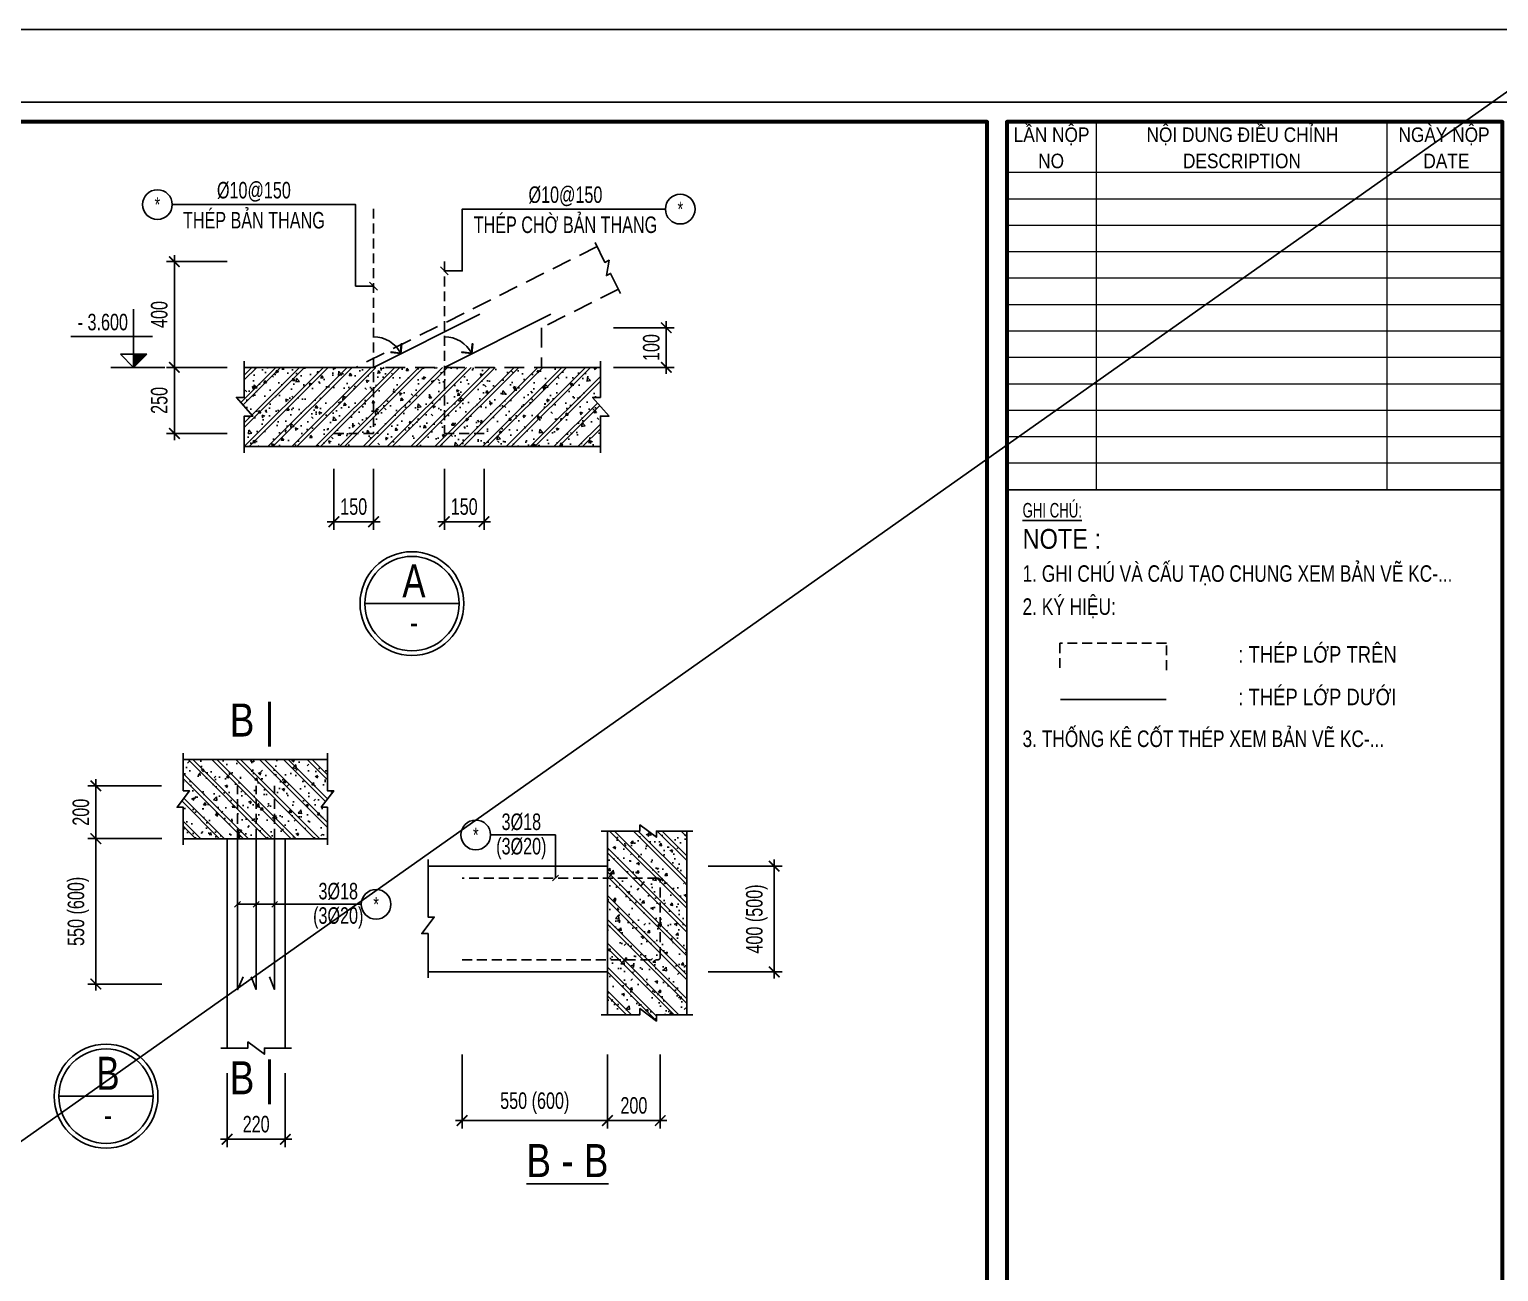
# Model space of a CAD drawing. Header units: millimetres. Extents: x -77370 to 109412, y -14880 to 214694.
# Drawn here: x 30203 to 41320, y 205295 to 214694 of the extents above; entities that cross this region are included whole.
import ezdxf
from ezdxf.enums import TextEntityAlignment as Align

# ---------------------------------------------------------------- set-up
doc = ezdxf.new("R2010")
doc.units = ezdxf.units.MM
doc.header["$LTSCALE"] = 300
doc.header["$MEASUREMENT"] = 0
doc.header["$PDMODE"] = 66
doc.linetypes.add('DASHED2', pattern=[0.375, 0.25, -0.125])
doc.linetypes.add('HIDDEN', pattern=[0.375, 0.25, -0.125])
doc.layers.get('0').update_dxf_attribs({"linetype": 'CONTINUOUS'})
doc.layers.get('DEFPOINTS').update_dxf_attribs({"linetype": 'CONTINUOUS'})
for name, color, linetype in [('CDC -TEXT KHUNG', 7, 'CONTINUOUS'), ('CDC-KHUNGTEN', 7, 'CONTINUOUS'), ('CDC.02.DIM', 1, 'CONTINUOUS'), ('CDC.03.BORDER', 3, 'CONTINUOUS'), ('CDC.05.STEEL', 4, 'CONTINUOUS'), ('CDC.06.TEXT', 2, 'CONTINUOUS'), ('CDC.10.HATCH', 251, 'CONTINUOUS'), ('CDC.11.NOTE', 8, 'CONTINUOUS'), ('CDC.14.STEELNUM', 2, 'CONTINUOUS'), ('KCS_HIDDEN', 8, 'HIDDEN'), ('KCS_STEEL', 4, 'CONTINUOUS'), ('KCS_TEXT', 2, 'CONTINUOUS')]:
    doc.layers.add(name, color=color, linetype=linetype)
doc.layers.add('KCS_Plotter', color=11, linetype='CONTINUOUS', plot=False)
doc.styles.add('ARIAL', font='arial.ttf', dxfattribs={"width": 0.65})
doc.styles.add('Arial_4', font='arial.ttf', dxfattribs={"width": 0.75, "height": 3})
doc.styles.add('KCS_SMTEXT', font='arial.ttf', dxfattribs={"width": 0.7})
doc.styles.add('KT CDC', font='arial.ttf', dxfattribs={"width": 0.85, "height": 200})
doc.styles.add('SMTEXT', font='arial.ttf', dxfattribs={"width": 0.7})
doc.dimstyles.new('KCS_DIM50 scale 2', dxfattribs={"dimscale": 50, "dimtxt": 2.5, "dimasz": 1.6, "dimexe": 1.2, "dimexo": 0, "dimgap": 1, "dimtad": 1, "dimdec": 0, "dimlfac": 0.5, "dimzin": 0, "dimdsep": 46, "dimtxsty": 'KCS_SMTEXT', "dimblk": 'ARCHTICK', "dimcen": 0, "dimdle": 1, "dimclrd": 256, "dimclre": 256, "dimclrt": 2, "dimadec": 0, "dimazin": 0, "dimtfac": 1, "dimtdec": 0, "dimtix": 1, "dimtmove": 2, "dimatfit": 3, "dimfxl": 1, "dimtolj": 1, "dimtzin": 0, "dimarcsym": 0})

# ---------------------------------------------------------------- blocks, each defined once
blk = doc.blocks.new('_ArchTick')
at = {"color": 0, "linetype": 'ByBlock', "const_width": 0.15}
blk.add_lwpolyline([(-0.5, -0.5), (0.5, 0.5)], dxfattribs=at)
blk = doc.blocks.new('*D1048')
at = {"layer": 'CDC.02.DIM', "lineweight": -2, "transparency": 16777216}
for p, q in [((31699, 212137), (31240, 212137)), ((31300, 211587), (31300, 212187)), ((31699, 211637), (31240, 211637))]:
    blk.add_line(p, q, dxfattribs=at)
at = {"layer": 'DEFPOINTS', "color": 0, "transparency": 16777216}
for p in [(31300, 212137), (31699, 212137), (31699, 211637)]:
    blk.add_point(p, dxfattribs=at)
at = {"layer": 'CDC.02.DIM', "lineweight": -2, "transparency": 16777216, "xscale": 80, "yscale": 80, "zscale": 80}
for p, rotation in [((31300, 212137), 90), ((31300, 211637), 270)]:
    blk.add_blockref('_ArchTick', p, dxfattribs=dict(at, rotation=rotation))
at = {"layer": 'CDC.02.DIM', "color": 2, "transparency": 16777216, "insert": (31186, 211887), "char_height": 125, "attachment_point": 5, "rotation": 90, "style": 'KCS_SMTEXT'}
blk.add_mtext('\\A1;250', dxfattribs=at)
blk = doc.blocks.new('*D1049')
at = {"layer": 'CDC.02.DIM', "lineweight": -2, "transparency": 16777216}
for p, q in [((31699, 212937), (31240, 212937)), ((31300, 212087), (31300, 212987)), ((31699, 212137), (31240, 212137))]:
    blk.add_line(p, q, dxfattribs=at)
at = {"layer": 'DEFPOINTS', "color": 0, "transparency": 16777216}
for p in [(31300, 212937), (31699, 212937), (31699, 212137)]:
    blk.add_point(p, dxfattribs=at)
at = {"layer": 'CDC.02.DIM', "lineweight": -2, "transparency": 16777216, "xscale": 80, "yscale": 80, "zscale": 80}
for p, rotation in [((31300, 212937), 90), ((31300, 212137), 270)]:
    blk.add_blockref('_ArchTick', p, dxfattribs=dict(at, rotation=rotation))
at = {"layer": 'CDC.02.DIM', "color": 2, "transparency": 16777216, "insert": (31186, 212537), "char_height": 125, "attachment_point": 5, "rotation": 90, "style": 'KCS_SMTEXT'}
blk.add_mtext('\\A1;400', dxfattribs=at)
blk = doc.blocks.new('*D1050')
at = {"layer": 'CDC.02.DIM', "lineweight": -2, "transparency": 16777216}
for p, q in [((33343, 211369), (33343, 210909)), ((33643, 211369), (33643, 210909)), ((33693, 210969), (33293, 210969))]:
    blk.add_line(p, q, dxfattribs=at)
at = {"layer": 'DEFPOINTS', "color": 0, "transparency": 16777216}
for p in [(33343, 211369), (33643, 211369), (33343, 210969)]:
    blk.add_point(p, dxfattribs=at)
at = {"layer": 'CDC.02.DIM', "lineweight": -2, "transparency": 16777216, "xscale": 80, "yscale": 80, "zscale": 80, "rotation": 180}
blk.add_blockref('_ArchTick', (33343, 210969), dxfattribs=at)
at = {"layer": 'CDC.02.DIM', "lineweight": -2, "transparency": 16777216, "xscale": 80, "yscale": 80, "zscale": 80}
blk.add_blockref('_ArchTick', (33643, 210969), dxfattribs=at)
at = {"layer": 'CDC.02.DIM', "color": 2, "transparency": 16777216, "insert": (33493, 211083), "char_height": 125, "attachment_point": 5, "style": 'KCS_SMTEXT'}
blk.add_mtext('\\A1;150', dxfattribs=at)
blk = doc.blocks.new('*D1051')
at = {"layer": 'CDC.02.DIM', "lineweight": -2, "transparency": 16777216}
for p, q in [((32507, 211369), (32507, 210909)), ((32807, 211369), (32807, 210909)), ((32857, 210969), (32457, 210969))]:
    blk.add_line(p, q, dxfattribs=at)
at = {"layer": 'DEFPOINTS', "color": 0, "transparency": 16777216}
for p in [(32507, 211369), (32807, 211369), (32507, 210969)]:
    blk.add_point(p, dxfattribs=at)
at = {"layer": 'CDC.02.DIM', "lineweight": -2, "transparency": 16777216, "xscale": 80, "yscale": 80, "zscale": 80, "rotation": 180}
blk.add_blockref('_ArchTick', (32507, 210969), dxfattribs=at)
at = {"layer": 'CDC.02.DIM', "lineweight": -2, "transparency": 16777216, "xscale": 80, "yscale": 80, "zscale": 80}
blk.add_blockref('_ArchTick', (32807, 210969), dxfattribs=at)
at = {"layer": 'CDC.02.DIM', "color": 2, "transparency": 16777216, "insert": (32657, 211083), "char_height": 125, "attachment_point": 5, "style": 'KCS_SMTEXT'}
blk.add_mtext('\\A1;150', dxfattribs=at)
blk = doc.blocks.new('*D1052')
at = {"layer": 'CDC.02.DIM', "lineweight": -2, "transparency": 16777216}
for p, q in [((35339, 208363), (35899, 208363)), ((35839, 208413), (35839, 207513)), ((35339, 207563), (35899, 207563))]:
    blk.add_line(p, q, dxfattribs=at)
at = {"layer": 'DEFPOINTS', "color": 0, "transparency": 16777216}
for p in [(35339, 208363), (35339, 207563), (35839, 207563)]:
    blk.add_point(p, dxfattribs=at)
at = {"layer": 'CDC.02.DIM', "lineweight": -2, "transparency": 16777216, "xscale": 80, "yscale": 80, "zscale": 80}
for p, rotation in [((35839, 208363), 90), ((35839, 207563), 270)]:
    blk.add_blockref('_ArchTick', p, dxfattribs=dict(at, rotation=rotation))
at = {"layer": 'CDC.02.DIM', "color": 2, "transparency": 16777216, "insert": (35707, 207963), "char_height": 125, "attachment_point": 5, "rotation": 90, "style": 'KCS_SMTEXT'}
blk.add_mtext('\\A1;400 {\\C7;(500)}', dxfattribs=at)
blk = doc.blocks.new('*D1053')
at = {"layer": 'CDC.02.DIM', "lineweight": -2, "transparency": 16777216}
for p, q in [((34577, 206938), (34577, 206378)), ((34977, 206938), (34977, 206378)), ((34527, 206438), (35027, 206438))]:
    blk.add_line(p, q, dxfattribs=at)
at = {"layer": 'DEFPOINTS', "color": 0, "transparency": 16777216}
for p in [(34577, 206938), (34977, 206938), (34977, 206438)]:
    blk.add_point(p, dxfattribs=at)
at = {"layer": 'CDC.02.DIM', "lineweight": -2, "transparency": 16777216, "xscale": 80, "yscale": 80, "zscale": 80, "rotation": 180}
blk.add_blockref('_ArchTick', (34577, 206438), dxfattribs=at)
at = {"layer": 'CDC.02.DIM', "lineweight": -2, "transparency": 16777216, "xscale": 80, "yscale": 80, "zscale": 80}
blk.add_blockref('_ArchTick', (34977, 206438), dxfattribs=at)
at = {"layer": 'CDC.02.DIM', "color": 2, "transparency": 16777216, "insert": (34777, 206552), "char_height": 125, "attachment_point": 5, "style": 'KCS_SMTEXT'}
blk.add_mtext('\\A1;200', dxfattribs=at)
blk = doc.blocks.new('*D1054')
at = {"layer": 'CDC.02.DIM', "lineweight": -2, "transparency": 16777216}
for p, q in [((33477, 206938), (33477, 206378)), ((34577, 206938), (34577, 206378)), ((34627, 206438), (33427, 206438))]:
    blk.add_line(p, q, dxfattribs=at)
at = {"layer": 'DEFPOINTS', "color": 0, "transparency": 16777216}
for p in [(33477, 206938), (34577, 206938), (33477, 206438)]:
    blk.add_point(p, dxfattribs=at)
at = {"layer": 'CDC.02.DIM', "lineweight": -2, "transparency": 16777216, "xscale": 80, "yscale": 80, "zscale": 80, "rotation": 180}
blk.add_blockref('_ArchTick', (33477, 206438), dxfattribs=at)
at = {"layer": 'CDC.02.DIM', "lineweight": -2, "transparency": 16777216, "xscale": 80, "yscale": 80, "zscale": 80}
blk.add_blockref('_ArchTick', (34577, 206438), dxfattribs=at)
at = {"layer": 'CDC.02.DIM', "color": 2, "transparency": 16777216, "insert": (34027, 206570), "char_height": 125, "attachment_point": 5, "style": 'KCS_SMTEXT'}
blk.add_mtext('\\A1;550 {\\C7;(600)}', dxfattribs=at)
blk = doc.blocks.new('*D1055')
at = {"layer": 'CDC.02.DIM', "lineweight": -2, "transparency": 16777216}
for p, q in [((31206, 208571), (30646, 208571)), ((30706, 207421), (30706, 208621)), ((31206, 207471), (30646, 207471))]:
    blk.add_line(p, q, dxfattribs=at)
at = {"layer": 'DEFPOINTS', "color": 0, "transparency": 16777216}
for p in [(30706, 208571), (31206, 208571), (31206, 207471)]:
    blk.add_point(p, dxfattribs=at)
at = {"layer": 'CDC.02.DIM', "lineweight": -2, "transparency": 16777216, "xscale": 80, "yscale": 80, "zscale": 80}
for p, rotation in [((30706, 208571), 90), ((30706, 207471), 270)]:
    blk.add_blockref('_ArchTick', p, dxfattribs=dict(at, rotation=rotation))
at = {"layer": 'CDC.02.DIM', "color": 2, "transparency": 16777216, "insert": (30574, 208021), "char_height": 125, "attachment_point": 5, "rotation": 90, "style": 'KCS_SMTEXT'}
blk.add_mtext('\\A1;550 {\\C7;(600)}', dxfattribs=at)
blk = doc.blocks.new('*D1056')
at = {"layer": 'CDC.02.DIM', "lineweight": -2, "transparency": 16777216}
for p, q in [((30706, 208521), (30706, 209021)), ((31203, 208971), (30646, 208971)), ((31206, 208571), (30646, 208571))]:
    blk.add_line(p, q, dxfattribs=at)
at = {"layer": 'DEFPOINTS', "color": 0, "transparency": 16777216}
for p in [(30706, 208971), (31203, 208971), (31206, 208571)]:
    blk.add_point(p, dxfattribs=at)
at = {"layer": 'CDC.02.DIM', "lineweight": -2, "transparency": 16777216, "xscale": 80, "yscale": 80, "zscale": 80}
for p, rotation in [((30706, 208971), 90), ((30706, 208571), 270)]:
    blk.add_blockref('_ArchTick', p, dxfattribs=dict(at, rotation=rotation))
at = {"layer": 'CDC.02.DIM', "color": 2, "transparency": 16777216, "insert": (30593, 208771), "char_height": 125, "attachment_point": 5, "rotation": 90, "style": 'KCS_SMTEXT'}
blk.add_mtext('\\A1;200', dxfattribs=at)
blk = doc.blocks.new('*D1057')
at = {"layer": 'CDC.02.DIM', "lineweight": -2, "transparency": 16777216}
for p, q in [((31699, 206796), (31699, 206236)), ((32139, 206796), (32139, 206236)), ((31649, 206296), (32189, 206296))]:
    blk.add_line(p, q, dxfattribs=at)
at = {"layer": 'DEFPOINTS', "color": 0, "transparency": 16777216}
for p in [(31699, 206796), (32139, 206796), (32139, 206296)]:
    blk.add_point(p, dxfattribs=at)
at = {"layer": 'CDC.02.DIM', "lineweight": -2, "transparency": 16777216, "xscale": 80, "yscale": 80, "zscale": 80, "rotation": 180}
blk.add_blockref('_ArchTick', (31699, 206296), dxfattribs=at)
at = {"layer": 'CDC.02.DIM', "lineweight": -2, "transparency": 16777216, "xscale": 80, "yscale": 80, "zscale": 80}
blk.add_blockref('_ArchTick', (32139, 206296), dxfattribs=at)
at = {"layer": 'CDC.02.DIM', "color": 2, "transparency": 16777216, "insert": (31919, 206410), "char_height": 125, "attachment_point": 5, "style": 'KCS_SMTEXT'}
blk.add_mtext('\\A1;220', dxfattribs=at)
blk = doc.blocks.new('*D1060')
at = {"layer": 'CDC.02.DIM', "lineweight": -2, "transparency": 16777216}
for p, q in [((35022, 212487), (35022, 212087)), ((34623, 212437), (35082, 212437)), ((34623, 212137), (35082, 212137))]:
    blk.add_line(p, q, dxfattribs=at)
at = {"layer": 'DEFPOINTS', "color": 0, "transparency": 16777216}
for p in [(34623, 212437), (34623, 212137), (35022, 212137)]:
    blk.add_point(p, dxfattribs=at)
at = {"layer": 'CDC.02.DIM', "lineweight": -2, "transparency": 16777216, "xscale": 80, "yscale": 80, "zscale": 80}
for p, rotation in [((35022, 212437), 90), ((35022, 212137), 270)]:
    blk.add_blockref('_ArchTick', p, dxfattribs=dict(at, rotation=rotation))
at = {"layer": 'CDC.02.DIM', "color": 2, "transparency": 16777216, "insert": (34909, 212287), "char_height": 125, "attachment_point": 5, "rotation": 90, "style": 'KCS_SMTEXT'}
blk.add_mtext('\\A1;100', dxfattribs=at)
blk = doc.blocks.new('Khung tên chuẩn')
at = {"layer": 'CDC-KHUNGTEN', "color": 8, "lineweight": 9}
for p, q in [((76550, 58000), (76550, 52433)), ((80950, 58000), (80950, 52433)), ((82700, 57233), (75200, 57233)), ((82700, 56833), (75200, 56833)), ((82700, 56433), (75200, 56433)), ((82700, 56033), (75200, 56033)), ((82700, 55633), (75200, 55633)), ((82700, 55233), (75200, 55233)), ((82700, 54833), (75200, 54833)), ((82700, 54433), (75200, 54433)), ((82700, 54033), (75200, 54033)), ((82700, 53633), (75200, 53633)), ((82700, 53233), (75200, 53233)), ((82700, 52833), (75200, 52833))]:
    blk.add_line(p, q, dxfattribs=at)
at = {"layer": 'CDC-KHUNGTEN', "color": 6, "lineweight": 25}
blk.add_line((82700, 52433), (75200, 52433), dxfattribs=at)
at = {"layer": 'CDC-KHUNGTEN', "color": 8}
blk.add_lwpolyline([(75096, 1100), (83000, 1100), (83000, 58300), (3000, 58300), (3000, 1100), (75096, 1100)], dxfattribs=at)
at = {"layer": 'CDC-KHUNGTEN', "color": 255, "lineweight": 60}
blk.add_lwpolyline([(74900, 1400), (74900, 58000), (3300, 58000), (3300, 1400), (74900, 1400)], close=True, dxfattribs=at)
blk.add_lwpolyline([(75200, 1400), (82700, 1400), (82700, 58000), (75200, 58000), (75200, 1400)], dxfattribs=at)
at = {"layer": 'DEFPOINTS', "color": 1, "ltscale": 0.2}
blk.add_lwpolyline([(0, 0), (0, 59400), (84100, 59400), (84100, 0), (0, 0)], close=True, dxfattribs=at)
at = {"layer": 'CDC -TEXT KHUNG', "color": 7, "style": 'KT CDC', "width": 0.85}
for s, p in [('NO', (75672, 57299)), ('DESCRIPTION', (77863, 57299)), ('DATE', (81501, 57299))]:
    blk.add_text(s, height=220, dxfattribs=at).set_placement(p)
at = {"layer": 'CDC -TEXT KHUNG', "char_height": 220, "attachment_point": 2, "line_spacing_factor": 0.941778, "style": 'KT CDC'}
for s, insert, width in [('LẦN NỘP', (75875, 57916), 1464.22), ('NỘI DUNG ĐIỀU CHỈNH', (78763, 57916), 3699.71), ('NGÀY NỘP', (81814, 57916), 1755.59)]:
    blk.add_mtext(s, dxfattribs=dict(at, insert=insert, width=width))
at = {"layer": 'CDC-KHUNGTEN', "color": 7, "style": 'Arial_4', "width": 0.85}
blk.add_text('NOTE :', height=300, dxfattribs=at).set_placement((75436, 51540))
at = {"layer": 'CDC-KHUNGTEN', "color": 6, "insert": (75436, 52233), "char_height": 220, "width": 1881.96, "attachment_point": 1, "style": 'ARIAL'}
blk.add_mtext('{\\LGHI CHÚ:}', dxfattribs=at)

msp = doc.modelspace()

# ---------------------------------------------------------------- hatches: boundary and pattern name
at = {"layer": 'CDC.10.HATCH'}
h = msp.add_hatch(dxfattribs=at)
h.set_pattern_fill('BETONG', color=256, scale=30, style=0, pattern_type=2)
h.set_pattern_definition([(130, (2267481.02, 1600046.56), (-215.178055, -18.82564), [22.5, -247.5]), (185, (2267481.02, 1600046.56), (41.6254, 225.65764), [18, -198]), (79.5486, (2267463.1, 1600045), (-173.552815, 206.831863), [19.122057, -210.342634]), (133.8158, (2267481.02, 1600106.56), (-320.172315, -49.655704), [33.75, -371.25]), (83.3644, (2267454.34, 1600102.43), (-280.39881, 292.23536), [28.683086, -315.5139]), (188.8158, (2267481.02, 1600106.56), (-280.398584, 292.23558), [27, -297]), (159, (2267451.02, 1600091.56), (-179.072116, -120.785667), [22.5, -247.5]), (314, (2267451.02, 1600091.56), (-201.564637, -109.661943), [18, -198]), (108.5486, (2267436.1, 1600081.5), (-252.066789, 96.759149), [19.122057, -210.342634]), (112.5, (2267481.024, 1600046.56), (46.774855, 88.3123386), [0, -195.6, 0, -201, 0, -198.75]), (175.5, (2267481.02, 1600046.56), (-85.005277, 114.0309566), [0, -114.6, 0, -191.1, 0, -75.75]), (212.5, (2267547.924, 1600046.56), (-160.1467309, -6.7664615), [0, -75, 0, -234, 0, -310.5]), (222.5, (2267577.92, 1600046.56), (-174.955851, 30.031495), [0, -97.5, 0, -155.4, 0, -220.5]), (225, (2267481.02, 1600046.56), (-90.1561146, 90.1561146), []), (225, (2267481.02, 1600083.31), (-90.1561146, 90.1561146), [])])
h.paths.add_polyline_path([(34523.2, 211537.3), (34523.2, 211768), (34589.4, 211768), (34464.7, 211909.5), (34523.2, 211909.5), (34523.2, 212137.3), (34077.3, 212137.3), (32672.3, 212137.3), (31828.5, 212137.3), (31828.5, 211909.5), (31770, 211909.5), (31894.7, 211768), (31828.5, 211768), (31828.5, 211537.3)])
h = msp.add_hatch(dxfattribs=at)
h.set_pattern_fill('BETONG', color=256, scale=30, style=0, pattern_type=2)
h.set_pattern_definition([(50, (-2202436.32, 1600050.56), (215.178055, -18.82564), [22.5, -247.5]), (355, (-2202436.32, 1600050.56), (-41.6254, 225.65764), [18, -198]), (100.4514, (-2202418.4, 1600049), (173.552815, 206.831863), [19.122057, -210.342634]), (46.1842, (-2202436.32, 1600110.56), (320.172315, -49.655704), [33.75, -371.25]), (96.6356, (-2202409.64, 1600106.43), (280.39881, 292.23536), [28.683086, -315.5139]), (351.1842, (-2202436.32, 1600110.56), (280.398584, 292.23558), [27, -297]), (21, (-2202406.32, 1600095.56), (179.072116, -120.785667), [22.5, -247.5]), (226, (-2202406.32, 1600095.56), (201.564637, -109.661943), [18, -198]), (71.4514, (-2202391.4, 1600085.5), (252.066789, 96.759149), [19.122057, -210.342634]), (67.5, (-2202436.32, 1600050.56), (-46.774855, 88.3123386), [0, -195.6, 0, -201, 0, -198.75]), (4.5, (-2202436.32, 1600050.56), (85.005277, 114.0309566), [0, -114.6, 0, -191.1, 0, -75.75]), (327.5, (-2202503.22, 1600050.56), (160.1467309, -6.7664615), [0, -75, 0, -234, 0, -310.5]), (317.5, (-2202533.22, 1600050.56), (174.955851, 30.031495), [0, -97.5, 0, -155.4, 0, -220.5]), (315, (-2202436.32, 1600050.56), (90.1561146, 90.1561146), []), (315, (-2202436.32, 1600087.31), (90.1561146, 90.1561146), [])])
h.paths.add_polyline_path([(31367.4, 209170.8), (31367.4, 208933.3), (31414.3, 208933.3), (31320.6, 208808.3), (31367.4, 208808.3), (31367.4, 208570.8), (32458.5, 208570.8), (32458.5, 208808.3), (32411.6, 208808.3), (32505.4, 208933.3), (32458.5, 208933.3), (32458.5, 209170.8)])
h = msp.add_hatch(dxfattribs=at)
h.set_pattern_fill('BETONG', color=256, scale=30, style=0, pattern_type=2)
h.set_pattern_definition([(50, (-2199910.32, 1603597.56), (215.178055, -18.82564), [22.5, -247.5]), (355, (-2199910.32, 1603597.56), (-41.6254, 225.65764), [18, -198]), (100.4514, (-2199892.4, 1603596), (173.552815, 206.831863), [19.122057, -210.342634]), (46.1842, (-2199910.32, 1603657.56), (320.172315, -49.655704), [33.75, -371.25]), (96.6356, (-2199883.64, 1603653.43), (280.39881, 292.23536), [28.683086, -315.5139]), (351.1842, (-2199910.32, 1603657.56), (280.398584, 292.23558), [27, -297]), (21, (-2199880.32, 1603642.56), (179.072116, -120.785667), [22.5, -247.5]), (226, (-2199880.32, 1603642.56), (201.564637, -109.661943), [18, -198]), (71.4514, (-2199865.4, 1603632.5), (252.066789, 96.759149), [19.122057, -210.342634]), (67.5, (-2199910.32, 1603597.56), (-46.774855, 88.3123386), [0, -195.6, 0, -201, 0, -198.75]), (4.5, (-2199910.32, 1603597.56), (85.005277, 114.0309566), [0, -114.6, 0, -191.1, 0, -75.75]), (327.5, (-2199977.22, 1603597.56), (160.1467309, -6.7664615), [0, -75, 0, -234, 0, -310.5]), (317.5, (-2200007.22, 1603597.56), (174.955851, 30.031495), [0, -97.5, 0, -155.4, 0, -220.5]), (315, (-2199910.32, 1603597.56), (90.1561146, 90.1561146), []), (315, (-2199910.32, 1603634.31), (90.1561146, 90.1561146), [])])
h.paths.add_polyline_path([(34947.3, 208581.6), (34822.3, 208675.4), (34822.3, 208628.5), (34577.1, 208628.5), (34577.1, 207238.1), (34822.3, 207238.1), (34822.3, 207284.9), (34947.3, 207191.2), (34947.3, 207238.1), (35177.1, 207238.1), (35177.1, 208628.5), (34947.3, 208628.5)])

# ---------------------------------------------------------------- linework, layer by layer
at = {"layer": 'CDC.02.DIM'}
for p, q in [((30992, 212137.3), (30992, 212578.5)), ((30517.6, 212370.9), (31135.8, 212370.9)), ((30891.3, 212238), (31092.6, 212238)), ((30992, 212137.3), (30891.3, 212238)), ((30992, 212137.3), (31092.6, 212238)), ((30818.8, 212137.3), (31228.5, 212137.3))]:
    msp.add_line(p, q, dxfattribs=at)
msp.add_solid([(31092.6, 212238), (30992, 212137.3), (30992, 212238)], dxfattribs=at)
at = {"layer": 'CDC.03.BORDER'}
for p, q in [((32672.3, 212137.3), (31828.5, 212137.3)), ((34523.2, 212137.3), (34077.3, 212137.3)), ((31698.6, 208570.8), (31698.6, 206986.5)), ((32138.6, 208570.8), (32138.6, 206986.5)), ((34577.1, 208363.3, 0), (33219.3, 208363.3, 0)), ((34577.1, 207563.3, 0), (33219.3, 207563.3, 0))]:
    msp.add_line(p, q, dxfattribs=at)
at = {"layer": 'CDC.03.BORDER', "ltscale": 6}
for p, q in [((34577.1, 208628.5, 0), (34577.1, 207238.1, 0)), ((35177.1, 208628.5, 0), (35177.1, 207238.1, 0))]:
    msp.add_line(p, q, dxfattribs=at)
at = {"layer": 'CDC.03.BORDER'}
for points in [[(31828.5, 212137.3), (32672.3, 212137.3)], [(34077.3, 212137.3), (34523.2, 212137.3)], [(31828.5, 211537.3), (34523.2, 211537.3)]]:
    msp.add_lwpolyline(points, dxfattribs=at)
at = {"layer": 'CDC.03.BORDER', "ltscale": 6}
for points in [[(32458.5, 209170.8), (31367.4, 209170.8)], [(31367.4, 208570.8), (32458.5, 208570.8)]]:
    msp.add_lwpolyline(points, dxfattribs=at)
at = {"layer": 'CDC.05.STEEL'}
msp.add_line((38805.6, 209625), (38005.6, 209625), dxfattribs=at)
at = {"layer": 'CDC.05.STEEL', "linetype": 'HIDDEN'}
msp.add_lwpolyline([(38806.8, 209845.7), (38806.8, 210050.4), (38000.1, 210050.4), (38000.1, 209845.7)], dxfattribs=at)
at = {"layer": 'CDC.06.TEXT'}
for p, q in [((32740.6, 210349.5), (33454.9, 210349.5)), ((30425.8, 206622.5), (31140.1, 206622.5))]:
    msp.add_line(p, q, dxfattribs=at)
at = {"layer": 'CDC.06.TEXT', "color": 1}
for centre in [(33097.8, 210349.5), (30782.9, 206622.5)]:
    msp.add_circle(centre, 392.9, dxfattribs=at)
at = {"layer": 'CDC.06.TEXT', "color": 4}
for centre in [(33097.8, 210349.5), (30782.9, 206622.5)]:
    msp.add_circle(centre, 357.1, dxfattribs=at)
at = {"layer": 'CDC.11.NOTE', "color": 3}
for p, q in [((34205.4, 208295.6, 0), (34160.8, 208251, 0)), ((31756.3, 208051.8), (31800.9, 208096.4)), ((31896.3, 208051.8), (31940.9, 208096.4)), ((32036.3, 208051.8), (32080.9, 208096.4))]:
    msp.add_line(p, q, dxfattribs=at)
at = {"layer": 'CDC.11.NOTE'}
msp.add_line((31778.6, 208074.1), (32713.8, 208074.1), dxfattribs=at)
for points in [[(32806.5, 212751.8), (32671.7, 212751.8), (32671.7, 213368.6), (31284, 213368.6)], [(33343.2, 212866.9), (33478, 212866.9), (33478, 213334.5), (35015.7, 213334.5)], [(33013.8, 212241), (32939.2, 212248.9), (32939.7, 212253.9), (33010.6, 212244.9), (33016.7, 212316.1), (33021.7, 212315.6), (33013.8, 212241), (33010.6, 212244.9)], [(33550.4, 212241), (33475.9, 212248.9), (33476.4, 212253.9), (33547.3, 212244.9), (33553.4, 212316.1), (33558.4, 212315.6), (33550.4, 212241), (33547.3, 212244.9)], [(32185.5, 206986.5), (31981.1, 206986.5), (31981.1, 206939.6), (31856.1, 207033.4), (31856.1, 206986.5), (31651.7, 206986.5)]]:
    msp.add_lwpolyline(points, dxfattribs=at)
at = {"layer": 'CDC.11.NOTE', "color": 1}
for points in [[(34675.5, 212697.1), (34600.2, 212847.6), (34568.8, 212831.9), (34589.7, 212947.2), (34558.3, 212931.5), (34483, 213082)], [(31828.5, 211490.5), (31828.5, 211768), (31894.7, 211768), (31770, 211909.5), (31828.5, 211909.5), (31828.5, 212184.2)], [(34523.2, 211490.5), (34523.2, 211768), (34589.4, 211768), (34464.7, 211909.5), (34523.2, 211909.5), (34523.2, 212184.2)], [(31367.4, 209217.7), (31367.4, 208933.3), (31414.3, 208933.3), (31320.6, 208808.3), (31367.4, 208808.3), (31367.4, 208524)], [(32458.5, 209217.7), (32458.5, 208933.3), (32505.4, 208933.3), (32411.6, 208808.3), (32458.5, 208808.3), (32458.5, 208524)]]:
    msp.add_lwpolyline(points, dxfattribs=at)
at = {"layer": 'CDC.11.NOTE', "color": 3}
for points in [[(33372.9, 212837.2), (33313.5, 212896.6)], [(32836.2, 212722.1), (32776.8, 212781.5)]]:
    msp.add_lwpolyline(points, dxfattribs=at)
at = {"layer": 'CDC.11.NOTE', "color": 1, "elevation": 0}
for points in [[(35224, 208628.5), (34947.3, 208628.5), (34947.3, 208581.6), (34822.3, 208675.4), (34822.3, 208628.5), (34530.2, 208628.5)], [(33219.3, 208412.5), (33219.3, 207978.1), (33266.2, 207978.1), (33172.5, 207853.1), (33219.3, 207853.1), (33219.3, 207518.7)], [(35224, 207238.1), (34947.3, 207238.1), (34947.3, 207191.2), (34822.3, 207284.9), (34822.3, 207238.1), (34530.2, 207238.1)]]:
    msp.add_lwpolyline(points, dxfattribs=at)
at = {"layer": 'CDC.11.NOTE', "elevation": 0}
msp.add_lwpolyline([(34183.1, 208273.3), (34183.1, 208598.9), (33693.1, 208598.9)], dxfattribs=at)
at = {"layer": 'CDC.11.NOTE'}
for centre in [(32806.5, 212137.3), (33343.2, 212137.3)]:
    msp.add_arc(centre, 231.7, 26.56505, 90, dxfattribs=at)
at = {"layer": 'CDC.14.STEELNUM', "color": 8}
for centre in [(31171.5, 213368.6), (35128.2, 213334.5), (33580.6, 208598.9, 0), (32826.3, 208074.1)]:
    msp.add_circle(centre, 112.5, dxfattribs=at)
at = {"layer": 'KCS_HIDDEN', "ltscale": 2}
for p, q in [((34498.7, 213050.5), (32672.3, 212137.3)), ((34659.7, 212728.5), (34077.3, 212437.3)), ((34077.3, 212437.3), (34077.3, 212137.3)), ((32672.3, 212137.3), (34077.3, 212137.3))]:
    msp.add_line(p, q, dxfattribs=at)
at = {"layer": 'KCS_Plotter'}
msp.add_line((0, 184994.5), (42050, 214694.5), dxfattribs=at)
at = {"layer": 'KCS_STEEL', "color": 4, "linetype": 'DASHED2'}
for p, q in [((31778.6, 208570.8), (31778.6, 208970.8)), ((31918.6, 208570.8), (31918.6, 208970.8)), ((32058.6, 208570.8), (32058.6, 208970.8)), ((34954.6, 208273.3, 0), (33477.1, 208273.3, 0)), ((34977.1, 207675.8, 0), (34977.1, 208250.8, 0)), ((33477.1, 207653.3, 0), (34954.6, 207653.3, 0))]:
    msp.add_line(p, q, dxfattribs=at)
at = {"layer": 'KCS_STEEL', "linetype": 'HIDDEN'}
for points in [[(32806.5, 213337.3), (32806.5, 211637.3), (32506.5, 211637.3)], [(33343.2, 212937.3), (33343.2, 211637.3), (33643.2, 211637.3)]]:
    msp.add_lwpolyline(points, dxfattribs=at)
at = {"layer": 'KCS_STEEL'}
for points in [[(32806.5, 212137.3), (33611.5, 212539.8)], [(33343.2, 212137.3), (34148.1, 212539.8)], [(31819.5, 207524.6), (31778.6, 207427.5), (31778.6, 208570.8)], [(31918.6, 208570.8), (31918.6, 207430.3), (31880.1, 207524.6)], [(32058.6, 208570.8), (32058.6, 207430.3), (32020.1, 207524.6)]]:
    msp.add_lwpolyline(points, dxfattribs=at)
at = {"layer": 'KCS_STEEL', "color": 4, "linetype": 'DASHED2'}
for centre, start, end in [((34954.6, 208250.8, 0), 0, 90), ((34954.6, 207675.8, 0), 270, 0)]:
    msp.add_arc(centre, 22.5, start, end, dxfattribs=at)

# ---------------------------------------------------------------- block references
at = {"xscale": 0.5000000002582985, "yscale": 0.5000000002582985, "zscale": 0.5000000002582985}
msp.add_blockref('Khung tên chuẩn', (0, 184994.5), dxfattribs=at)

# ---------------------------------------------------------------- texts
at = {"layer": 'CDC.06.TEXT', "color": 2, "linetype": 'ByBlock', "style": 'KCS_SMTEXT', "width": 0.7}
for s, p in [('%%C10@150', (31901.8, 213468.8)), ('3%%C18', (33925.4, 208699.1, 0)), ('3%%C18', (32540, 208174.3))]:
    msp.add_text(s, height=125, dxfattribs=at).set_placement(p, align=Align.MIDDLE)
msp.add_text('%%C10@150', height=125, rotation=360, dxfattribs=at).set_placement((34259.2, 213434.6), align=Align.MIDDLE)
at = {"layer": 'CDC.06.TEXT', "color": 2, "style": 'KCS_SMTEXT', "width": 0.7}
for s, p in [('THÉP BẢN THANG', (31901.8, 213268.5)), ('THÉP CHỜ BẢN THANG', (34259.2, 213234.3))]:
    msp.add_text(s, height=125, dxfattribs=at).set_placement(p, align=Align.MIDDLE)
at = {"layer": 'CDC.06.TEXT', "linetype": 'ByBlock', "style": 'KCS_SMTEXT'}
for s, width, p in [('- 3.600', 0.7, (30568.3, 212417.5)), ('1. GHI CHÚ VÀ CẤU TẠO CHUNG XEM BẢN VẼ KC-...', 0.75, (37717.9, 210514.5))]:
    msp.add_text(s, height=125, rotation=360, dxfattribs=dict(at, width=width)).set_placement(p)
at = {"layer": 'CDC.06.TEXT', "style": 'SMTEXT', "width": 0.75}
for s, height, p in [('A', 250, (33112.6, 210522.5)), ('-', 178.6, (33112.6, 210207.7)), ('B', 250, (30797.7, 206795.5)), ('-', 178.6, (30797.7, 206480.7))]:
    msp.add_text(s, height=height, dxfattribs=at).set_placement(p, align=Align.MIDDLE_CENTER)
at = {"layer": 'CDC.06.TEXT', "color": 4, "linetype": 'ByBlock', "style": 'KCS_SMTEXT', "width": 0.8}
for p in [(31887.1, 209436.8), (31887.1, 206729.9)]:
    msp.add_text('B |', height=250, dxfattribs=at).set_placement(p, align=Align.MIDDLE)
at = {"layer": 'CDC.06.TEXT', "color": 7, "linetype": 'ByBlock', "style": 'KCS_SMTEXT', "width": 0.7}
for p in [(33925.4, 208498.8, 0), (32540, 207974)]:
    msp.add_text('(3%%C20)', height=125, dxfattribs=at).set_placement(p, align=Align.MIDDLE)
at = {"layer": 'CDC.06.TEXT', "color": 4, "linetype": 'ByBlock', "style": 'KCS_SMTEXT', "width": 0.8}
msp.add_text('%%UB - B', height=250, rotation=360, dxfattribs=at).set_placement((34274, 206135.1, 0), align=Align.MIDDLE)
at = {"layer": 'CDC.14.STEELNUM', "style": 'KCS_SMTEXT', "width": 0.7}
for p in [(31171.5, 213368.6), (35128.2, 213334.5), (33580.6, 208598.9, 0), (32826.3, 208074.1)]:
    msp.add_text('*', height=112.5, dxfattribs=at).set_placement(p, align=Align.MIDDLE)
at = {"layer": 'KCS_TEXT', "style": 'KCS_SMTEXT', "width": 0.75}
for s, p in [('2. KÝ HIỆU:', (37717.9, 210389.5)), ('3. THỐNG KÊ CỐT THÉP XEM BẢN VẼ KC-...', (37717.9, 209389.5))]:
    msp.add_text(s, height=125, dxfattribs=at).set_placement(p, align=Align.TOP_LEFT)
at = {"layer": 'KCS_TEXT', "style": 'KCS_SMTEXT', "width": 0.8}
for s, p in [(': THÉP LỚP TRÊN', (39350.2, 209902.8)), (': THÉP LỚP DƯỚI', (39350.2, 209580.7))]:
    msp.add_text(s, height=125, dxfattribs=at).set_placement(p)

# ---------------------------------------------------------------- dimensions: what is measured, and where the dimension line sits
at = {"layer": 'CDC.02.DIM'}
for base, p1, p2, angle, picture, middle in [((31299.5, 212937.3), (31698.7, 212137.3), (31698.7, 212937.3), 90, '*D1049', (31185.7, 212537.3)), ((31299.5, 212137.3), (31698.7, 211637.3), (31698.7, 212137.3), 90, '*D1048', (31185.7, 211887.3)), ((32506.5, 210968.8), (32806.5, 211368.8), (32506.5, 211368.8), 180, '*D1051', (32656.5, 211082.6)), ((33343.2, 210968.8), (33643.2, 211368.8), (33343.2, 211368.8), 180, '*D1050', (33493.2, 211082.6)), ((30706.4, 208971.1), (31206.4, 208570.8), (31202.6, 208971.1), 270, '*D1056', (30592.6, 208771))]:
    dim = msp.add_linear_dim(base=base, p1=p1, p2=p2, angle=angle, dimstyle='KCS_DIM50 scale 2', dxfattribs=at)
    dim.commit()
    dim.dimension.update_dxf_attribs({"geometry": picture, "text_midpoint": middle})
for base, p1, p2, angle, text, picture, middle in [((35022.4, 212137.3), (34623.2, 212437.3), (34623.2, 212137.3), 270, '100', '*D1060', (34908.6, 212287.3)), ((30706.4, 208570.8), (31206.4, 207470.8), (31206.4, 208570.8), 270, '<> {\\C7;(600)}', '*D1055', (30574.4, 208020.8)), ((35839.1, 207563.3, 0), (35339.1, 208363.3, 0), (35339.1, 207563.3, 0), 90, '<> {\\C7;(500)}', '*D1052', (35707.2, 207963.3, 0)), ((33477.1, 206438.1, 0), (34577.1, 206938.1, 0), (33477.1, 206938.1, 0), 180, '<> {\\C7;(600)}', '*D1054', (34027.1, 206570, 0))]:
    dim = msp.add_linear_dim(base=base, p1=p1, p2=p2, angle=angle, text=text, dimstyle='KCS_DIM50 scale 2', dxfattribs=at)
    dim.commit()
    dim.dimension.update_dxf_attribs({"geometry": picture, "text_midpoint": middle})
for base, p1, p2, picture, middle in [((34977.1, 206438.1, 0), (34577.1, 206938.1, 0), (34977.1, 206938.1, 0), '*D1053', (34777.1, 206551.9, 0)), ((32138.6, 206296.5), (31698.6, 206796.5), (32138.6, 206796.5), '*D1057', (31918.6, 206410.3))]:
    dim = msp.add_linear_dim(base=base, p1=p1, p2=p2, dimstyle='KCS_DIM50 scale 2', dxfattribs=at)
    dim.commit()
    dim.dimension.update_dxf_attribs({"geometry": picture, "text_midpoint": middle})

doc.saveas('drawing.dxf')
